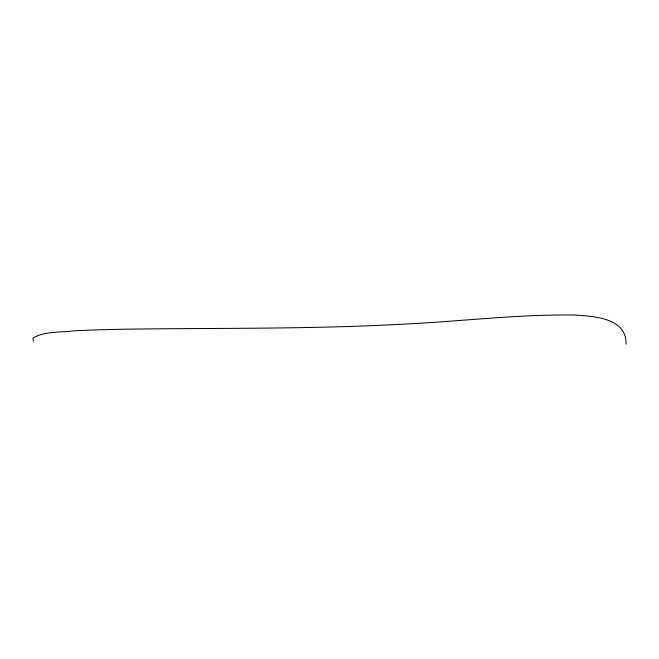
<?xml version="1.0" encoding="UTF-8"?>
<svg xmlns="http://www.w3.org/2000/svg" width="659" height="659" viewBox="0 0 659 659"><rect width="100%" height="100%" fill="white"/><g stroke="black" fill="none" stroke-linecap="round" stroke-linejoin="round"><path stroke-width="0.99" d="M33.362 341.123L32.95 338.034C45.413 330.867 60.892 332.638 74.714 330.802C105.44 329.245 136.215 329.022 166.974 328.75C245.272 328.174 323.627 328.512 401.833 324.228C459.109 321.625 516.211 314.294 573.61 315.002C592.828 316.254 626.734 317.325 626.05 344.171"/></g></svg>
